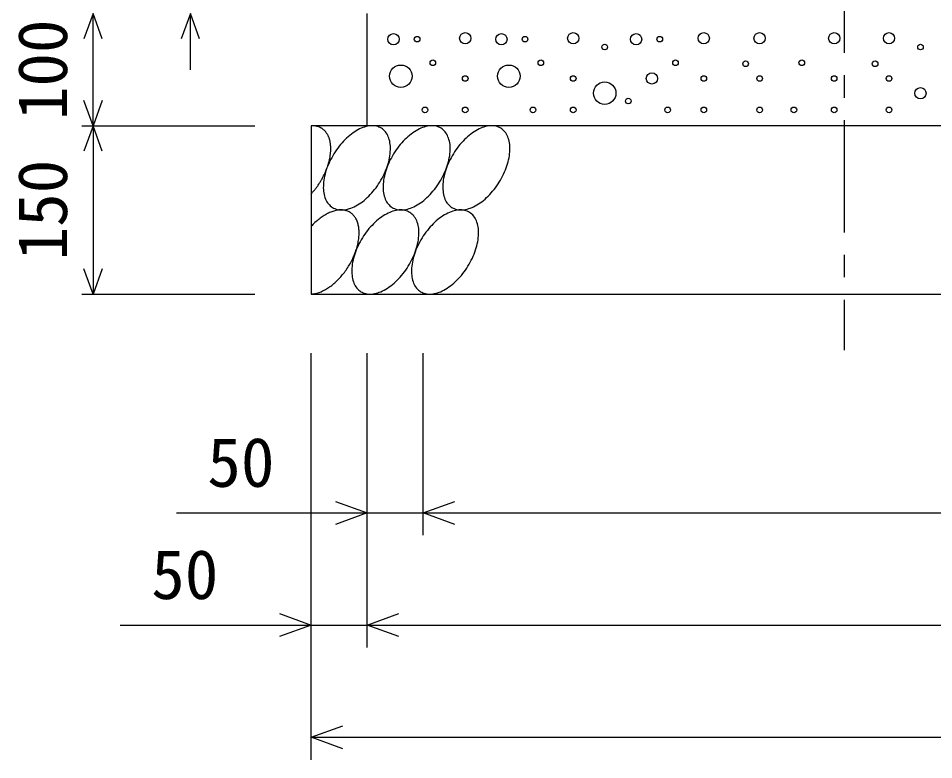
# Model space of a CAD drawing. Units: millimetres, scale not verified. Extents: x -16800 to 16800, y -5940 to 5940.
# Drawn here: x 11114 to 11930, y 2121 to 2781 of the extents above; entities that cross this region are included whole.
import ezdxf
from ezdxf.enums import TextEntityAlignment as Align

# ---------------------------------------------------------------- set-up
doc = ezdxf.new("R2010")
doc.units = ezdxf.units.MM
doc.header["$LTSCALE"] = 20
doc.linetypes.add('CHAIN1', pattern=[8, 5, -1, 1, -1])
for name, color, linetype, lineweight in [('0-0_DIM', 7, 'Continuous', 25), ('0-2_HATCH', 6, 'Continuous', 25), ('0-5_OUTLINE', 3, 'Continuous', 25)]:
    doc.layers.add(name, color=color, linetype=linetype, lineweight=lineweight)
doc.styles.add('ＭＳ ゴシック', font='')
doc.styles.get('ＭＳ ゴシック').set_extended_font_data('MS Gothic')

msp = doc.modelspace()

# ---------------------------------------------------------------- linework, layer by layer
at = {"layer": '0-0_DIM', "linetype": 'CHAIN1'}
msp.add_line((11850, 3810.65), (11850, 2485.65), dxfattribs=at)
at = {"layer": '0-0_DIM'}
for p, q in [((11180.8, 2685.65), (11180.8, 2785.65)), ((11267.46, 2735.65), (11267.46, 2785.65)), ((11170.8, 2685.65), (11325, 2685.65)), ((11180.8, 2685.65), (11180.8, 2535.65)), ((11170.8, 2535.65), (11325, 2535.65)), ((11375, 2120.63), (11375, 2482.98)), ((11425, 2220.63), (11425, 2482.98)), ((11475, 2320.63), (11475, 2482.98)), ((11255, 2340.63), (11475, 2340.63)), ((11475, 2340.63), (12625, 2340.63)), ((11205, 2240.63), (11425, 2240.63)), ((11425, 2240.63), (12675, 2240.63)), ((11375, 2140.63), (12725, 2140.63))]:
    msp.add_line(p, q, dxfattribs=at)
for points in [[(11189.01, 2763.1), (11180.8, 2785.65), (11172.59, 2763.1)], [(11275.67, 2763.1), (11267.46, 2785.65), (11259.26, 2763.1)], [(11189.01, 2708.2), (11180.8, 2685.65), (11172.59, 2708.2)], [(11189.01, 2663.1), (11180.8, 2685.65), (11172.59, 2663.1)], [(11189.01, 2558.2), (11180.8, 2535.65), (11172.59, 2558.2)], [(11396.81, 2350.89), (11425, 2340.63), (11396.81, 2330.37)], [(11503.19, 2330.37), (11475, 2340.63), (11503.19, 2350.89)], [(11346.81, 2250.89), (11375, 2240.63), (11346.81, 2230.37)], [(11453.19, 2230.37), (11425, 2240.63), (11453.19, 2250.89)], [(11403.19, 2130.37), (11375, 2140.63), (11403.19, 2150.89)]]:
    msp.add_lwpolyline(points, dxfattribs=at)
at = {"layer": '0-2_HATCH'}
for points in [[(11380.1, 2685.19), (11379.6, 2685.29), (11379.2, 2685.39), (11378.8, 2685.49), (11378.3, 2685.49), (11377.8, 2685.59), (11377.4, 2685.59), (11376.9, 2685.59), (11376.4, 2685.59), (11376, 2685.59), (11375.5, 2685.59), (11375, 2685.59)], [(11391.6, 2672.99), (11391.5, 2673.49), (11391.3, 2673.99), (11391.2, 2674.49), (11391, 2674.89), (11390.8, 2675.39), (11390.6, 2675.89), (11390.5, 2676.29), (11390.3, 2676.69), (11390, 2677.19), (11389.8, 2677.59), (11389.6, 2677.99), (11389.4, 2678.39), (11389.1, 2678.79), (11388.9, 2679.19), (11388.6, 2679.49), (11388.3, 2679.89), (11388.1, 2680.29), (11387.8, 2680.59), (11387.5, 2680.89), (11387.2, 2681.19), (11386.9, 2681.59), (11386.6, 2681.89), (11386.2, 2682.09), (11385.9, 2682.39), (11385.6, 2682.69), (11385.2, 2682.89), (11384.9, 2683.19), (11384.5, 2683.39), (11384.1, 2683.59), (11383.7, 2683.79), (11383.4, 2683.99), (11383, 2684.19), (11382.6, 2684.39), (11382.2, 2684.59), (11381.8, 2684.69), (11381.4, 2684.89), (11380.9, 2684.99), (11380.5, 2685.09), (11380.1, 2685.19)], [(11437.7, 2683.39), (11436.6, 2683.99), (11435.5, 2684.49), (11434.4, 2684.89), (11433.3, 2685.19), (11432, 2685.49), (11430.8, 2685.59), (11429.5, 2685.59), (11428.2, 2685.59), (11426.8, 2685.49), (11425.4, 2685.19), (11424, 2684.89), (11422.6, 2684.49), (11421.2, 2683.99), (11419.7, 2683.39), (11418.3, 2682.79), (11416.8, 2681.99), (11415.3, 2681.19), (11413.9, 2680.29), (11412.4, 2679.29), (11411, 2678.29), (11409.5, 2677.09), (11408.1, 2675.89), (11406.7, 2674.69), (11405.3, 2673.29), (11403.9, 2671.89), (11402.6, 2670.49), (11401.3, 2668.99), (11400, 2667.39), (11398.8, 2665.79), (11397.6, 2664.19), (11396.5, 2662.49), (11395.4, 2660.79), (11394.3, 2658.99), (11393.4, 2657.19), (11392.4, 2655.49), (11391.5, 2653.59), (11390.7, 2651.79), (11389.9, 2649.99), (11389.2, 2648.09)], [(11445.1, 2671.89), (11444.7, 2673.29), (11444.3, 2674.69), (11443.8, 2675.89), (11443.3, 2677.09), (11442.7, 2678.29), (11442, 2679.29), (11441.2, 2680.29), (11440.4, 2681.19), (11439.6, 2681.99), (11438.6, 2682.79), (11437.7, 2683.39)], [(11490.9, 2683.39), (11489.8, 2683.99), (11488.8, 2684.49), (11487.6, 2684.89), (11486.5, 2685.19), (11485.2, 2685.49), (11484, 2685.59), (11482.7, 2685.59), (11481.4, 2685.59), (11480, 2685.49), (11478.7, 2685.19), (11477.3, 2684.89), (11475.8, 2684.49), (11474.4, 2683.99), (11472.9, 2683.39), (11471.5, 2682.79), (11470, 2681.99), (11468.6, 2681.19), (11467.1, 2680.29), (11465.6, 2679.29), (11464.2, 2678.29), (11462.7, 2677.09), (11461.3, 2675.89), (11459.9, 2674.69), (11458.5, 2673.29), (11457.1, 2671.89), (11455.8, 2670.49), (11454.5, 2668.99), (11453.3, 2667.39), (11452, 2665.79), (11450.8, 2664.19), (11449.7, 2662.49), (11448.6, 2660.79), (11447.6, 2658.99), (11446.6, 2657.19), (11445.6, 2655.49), (11444.7, 2653.59), (11443.9, 2651.79), (11443.2, 2649.99), (11442.4, 2648.09)], [(11498.3, 2671.89), (11497.9, 2673.29), (11497.5, 2674.69), (11497, 2675.89), (11496.5, 2677.09), (11495.9, 2678.29), (11495.2, 2679.29), (11494.4, 2680.29), (11493.6, 2681.19), (11492.8, 2681.99), (11491.8, 2682.79), (11490.9, 2683.39)], [(11544.1, 2683.39), (11543, 2683.99), (11542, 2684.49), (11540.8, 2684.89), (11539.7, 2685.19), (11538.5, 2685.49), (11537.2, 2685.59), (11535.9, 2685.59), (11534.6, 2685.59), (11533.2, 2685.49), (11531.9, 2685.19), (11530.5, 2684.89), (11529, 2684.49), (11527.6, 2683.99), (11526.2, 2683.39), (11524.7, 2682.79), (11523.2, 2681.99), (11521.8, 2681.19), (11520.3, 2680.29), (11518.8, 2679.29), (11517.4, 2678.29), (11515.9, 2677.09), (11514.5, 2675.89), (11513.1, 2674.69), (11511.7, 2673.29), (11510.4, 2671.89), (11509, 2670.49), (11507.7, 2668.99), (11506.5, 2667.39), (11505.2, 2665.79), (11504, 2664.19), (11502.9, 2662.49), (11501.8, 2660.79), (11500.8, 2658.99), (11499.8, 2657.19), (11498.8, 2655.49), (11497.9, 2653.59), (11497.1, 2651.79), (11496.4, 2649.99), (11495.7, 2648.09)], [(11551.5, 2671.89), (11551.1, 2673.29), (11550.7, 2674.69), (11550.2, 2675.89), (11549.7, 2677.09), (11549.1, 2678.29), (11548.4, 2679.29), (11547.6, 2680.29), (11546.8, 2681.19), (11546, 2681.99), (11545.1, 2682.79), (11544.1, 2683.39)], [(11389.6, 2649.09), (11389.8, 2649.79), (11390, 2650.49), (11390.3, 2651.19), (11390.5, 2651.79), (11390.6, 2652.49), (11390.8, 2653.19), (11391, 2653.79), (11391.2, 2654.49), (11391.3, 2655.09), (11391.5, 2655.79), (11391.6, 2656.49), (11391.7, 2657.09), (11391.9, 2657.79), (11392, 2658.39), (11392.1, 2658.99), (11392.1, 2659.69), (11392.2, 2660.29), (11392.3, 2660.99), (11392.4, 2661.59), (11392.4, 2662.19), (11392.5, 2662.79), (11392.5, 2663.39), (11392.5, 2663.99), (11392.5, 2664.69), (11392.5, 2665.29), (11392.5, 2665.79), (11392.5, 2666.39), (11392.5, 2666.99), (11392.5, 2667.59), (11392.4, 2668.19), (11392.4, 2668.69), (11392.3, 2669.29), (11392.2, 2669.79), (11392.1, 2670.39), (11392.1, 2670.89), (11392, 2671.39), (11391.9, 2671.99), (11391.7, 2672.49), (11391.6, 2672.99)], [(11412, 2612.79), (11413.4, 2613.49), (11414.9, 2614.19), (11416.3, 2615.09), (11417.8, 2615.99), (11419.3, 2616.99), (11420.7, 2617.99), (11422.2, 2619.09), (11423.6, 2620.29), (11425, 2621.59), (11426.4, 2622.99), (11427.7, 2624.29), (11429.1, 2625.79), (11430.4, 2627.29), (11431.6, 2628.89), (11432.9, 2630.49), (11434.1, 2632.09), (11435.2, 2633.79), (11436.3, 2635.49), (11437.3, 2637.19), (11438.3, 2638.99), (11439.3, 2640.79), (11440.2, 2642.59), (11441, 2644.49), (11441.7, 2646.29), (11442.4, 2648.09), (11443.1, 2649.99), (11443.7, 2651.79), (11444.2, 2653.59), (11444.6, 2655.39), (11445, 2657.19), (11445.3, 2658.99), (11445.5, 2660.79), (11445.6, 2662.49), (11445.7, 2664.19), (11445.7, 2665.79), (11445.7, 2667.39), (11445.5, 2668.99), (11445.3, 2670.49), (11445.1, 2671.89)], [(11465.2, 2612.79), (11466.6, 2613.49), (11468.1, 2614.19), (11469.6, 2615.09), (11471, 2615.99), (11472.5, 2616.99), (11473.9, 2617.99), (11475.4, 2619.09), (11476.8, 2620.29), (11478.2, 2621.59), (11479.6, 2622.99), (11481, 2624.29), (11482.3, 2625.79), (11483.6, 2627.29), (11484.9, 2628.89), (11486.1, 2630.49), (11487.3, 2632.09), (11488.4, 2633.79), (11489.5, 2635.49), (11490.5, 2637.19), (11491.5, 2638.99), (11492.5, 2640.79), (11493.4, 2642.59), (11494.2, 2644.49), (11495, 2646.29), (11495.7, 2648.09), (11496.3, 2649.99), (11496.9, 2651.79), (11497.4, 2653.59), (11497.8, 2655.39), (11498.2, 2657.19), (11498.5, 2658.99), (11498.7, 2660.79), (11498.9, 2662.49), (11498.9, 2664.19), (11498.9, 2665.79), (11498.9, 2667.39), (11498.8, 2668.99), (11498.6, 2670.49), (11498.3, 2671.89)], [(11518.4, 2612.79), (11519.8, 2613.49), (11521.3, 2614.19), (11522.8, 2615.09), (11524.2, 2615.99), (11525.7, 2616.99), (11527.1, 2617.99), (11528.6, 2619.09), (11530, 2620.29), (11531.4, 2621.59), (11532.8, 2622.99), (11534.2, 2624.29), (11535.5, 2625.79), (11536.8, 2627.29), (11538.1, 2628.89), (11539.3, 2630.49), (11540.5, 2632.09), (11541.6, 2633.79), (11542.7, 2635.49), (11543.8, 2637.19), (11544.8, 2638.99), (11545.7, 2640.79), (11546.6, 2642.59), (11547.4, 2644.49), (11548.2, 2646.29), (11548.9, 2648.09), (11549.5, 2649.99), (11550.1, 2651.79), (11550.6, 2653.59), (11551, 2655.39), (11551.4, 2657.19), (11551.7, 2658.99), (11551.9, 2660.79), (11552.1, 2662.49), (11552.1, 2664.19), (11552.2, 2665.79), (11552.1, 2667.39), (11552, 2668.99), (11551.8, 2670.49), (11551.5, 2671.89)], [(11375, 2624.79), (11375.5, 2625.39), (11376, 2625.89), (11376.4, 2626.39), (11376.9, 2626.99), (11377.4, 2627.59), (11377.8, 2628.09), (11378.3, 2628.69), (11378.8, 2629.29), (11379.2, 2629.79), (11379.6, 2630.39), (11380.1, 2630.99), (11380.5, 2631.59), (11380.9, 2632.19), (11381.4, 2632.79), (11381.8, 2633.49), (11382.2, 2634.09), (11382.6, 2634.69), (11383, 2635.29), (11383.4, 2635.99), (11383.7, 2636.59), (11384.1, 2637.19), (11384.5, 2637.89), (11384.9, 2638.49), (11385.2, 2639.19), (11385.6, 2639.79), (11385.9, 2640.49), (11386.2, 2641.09), (11386.6, 2641.79), (11386.9, 2642.49), (11387.2, 2643.09), (11387.5, 2643.79), (11387.8, 2644.49), (11388.1, 2645.09), (11388.3, 2645.79), (11388.6, 2646.49), (11388.9, 2647.09), (11389.1, 2647.79), (11389.4, 2648.49), (11389.6, 2649.09)], [(11389.2, 2648.09), (11388.6, 2646.29), (11388, 2644.49), (11387.5, 2642.59), (11387.1, 2640.79), (11386.7, 2638.99), (11386.4, 2637.29), (11386.2, 2635.49), (11386, 2633.79), (11386, 2632.09), (11385.9, 2630.49), (11386, 2628.89), (11386.1, 2627.29), (11386.3, 2625.79), (11386.6, 2624.29), (11387, 2622.99), (11387.4, 2621.59), (11387.9, 2620.39), (11388.4, 2619.09), (11389, 2617.99), (11389.7, 2616.99), (11390.5, 2615.99), (11391.3, 2615.09), (11392.1, 2614.19), (11393.1, 2613.49), (11394, 2612.79), (11395.1, 2612.29), (11396.1, 2611.79), (11397.3, 2611.39), (11398.4, 2610.99), (11399.7, 2610.79), (11400.9, 2610.69), (11402.2, 2610.59), (11403.5, 2610.69), (11404.9, 2610.79), (11406.2, 2610.99), (11407.6, 2611.39), (11409.1, 2611.79), (11410.5, 2612.29), (11412, 2612.79)], [(11442.4, 2648.09), (11441.8, 2646.29), (11441.2, 2644.49), (11440.7, 2642.59), (11440.3, 2640.79), (11439.9, 2638.99), (11439.6, 2637.29), (11439.4, 2635.49), (11439.3, 2633.79), (11439.2, 2632.09), (11439.2, 2630.49), (11439.2, 2628.89), (11439.3, 2627.29), (11439.6, 2625.79), (11439.8, 2624.29), (11440.2, 2622.99), (11440.6, 2621.59), (11441.1, 2620.39), (11441.6, 2619.09), (11442.2, 2617.99), (11442.9, 2616.99), (11443.7, 2615.99), (11444.5, 2615.09), (11445.3, 2614.19), (11446.3, 2613.49), (11447.2, 2612.79), (11448.3, 2612.29), (11449.3, 2611.79), (11450.5, 2611.39), (11451.6, 2610.99), (11452.9, 2610.79), (11454.1, 2610.69), (11455.4, 2610.59), (11456.7, 2610.69), (11458.1, 2610.79), (11459.5, 2610.99), (11460.9, 2611.39), (11462.3, 2611.79), (11463.7, 2612.29), (11465.2, 2612.79)], [(11495.7, 2648.09), (11495, 2646.29), (11494.4, 2644.49), (11493.9, 2642.59), (11493.5, 2640.79), (11493.1, 2638.99), (11492.8, 2637.29), (11492.6, 2635.49), (11492.5, 2633.79), (11492.4, 2632.09), (11492.4, 2630.49), (11492.4, 2628.89), (11492.6, 2627.29), (11492.8, 2625.79), (11493, 2624.29), (11493.4, 2622.99), (11493.8, 2621.59), (11494.3, 2620.39), (11494.8, 2619.09), (11495.4, 2617.99), (11496.1, 2616.99), (11496.9, 2615.99), (11497.7, 2615.09), (11498.5, 2614.19), (11499.5, 2613.49), (11500.4, 2612.79), (11501.5, 2612.29), (11502.6, 2611.79), (11503.7, 2611.39), (11504.9, 2610.99), (11506.1, 2610.79), (11507.3, 2610.69), (11508.6, 2610.59), (11509.9, 2610.69), (11511.3, 2610.79), (11512.7, 2610.99), (11514.1, 2611.39), (11515.5, 2611.79), (11516.9, 2612.29), (11518.4, 2612.79)], [(11415, 2602.89), (11414.6, 2603.59), (11414.1, 2604.29), (11413.7, 2604.89), (11413.2, 2605.49), (11412.6, 2606.09), (11412.1, 2606.59), (11411.5, 2607.19), (11410.9, 2607.59), (11410.3, 2608.09), (11409.7, 2608.49), (11409, 2608.89), (11408.4, 2609.19), (11407.7, 2609.49), (11406.9, 2609.79), (11406.2, 2609.99), (11405.4, 2610.19), (11404.7, 2610.39), (11403.9, 2610.49), (11403.1, 2610.59), (11402.2, 2610.59), (11401.4, 2610.59), (11400.6, 2610.59), (11399.7, 2610.59), (11398.8, 2610.49), (11397.9, 2610.29), (11397, 2610.09), (11396.1, 2609.89), (11395.2, 2609.69), (11394.3, 2609.39), (11393.4, 2609.09), (11392.5, 2608.69), (11391.5, 2608.29), (11390.6, 2607.89), (11389.6, 2607.39), (11388.7, 2606.89), (11387.8, 2606.39), (11386.8, 2605.79), (11385.9, 2605.19), (11384.9, 2604.59)], [(11463, 2608.49), (11461.9, 2608.99), (11460.9, 2609.49), (11459.7, 2609.89), (11458.6, 2610.19), (11457.4, 2610.49), (11456.1, 2610.59), (11454.8, 2610.59), (11453.5, 2610.59), (11452.1, 2610.49), (11450.8, 2610.19), (11449.4, 2609.89), (11447.9, 2609.49), (11446.5, 2608.99), (11445.1, 2608.49), (11443.6, 2607.79), (11442.1, 2606.99), (11440.7, 2606.19), (11439.2, 2605.29), (11437.7, 2604.29), (11436.3, 2603.29), (11434.8, 2602.09), (11433.4, 2600.89), (11432, 2599.69), (11430.6, 2598.29), (11429.3, 2596.89), (11427.9, 2595.49), (11426.6, 2593.99), (11425.4, 2592.39), (11424.1, 2590.79), (11423, 2589.19), (11421.8, 2587.49), (11420.7, 2585.79), (11419.7, 2583.99), (11418.7, 2582.29), (11417.7, 2580.49), (11416.9, 2578.59), (11416, 2576.79), (11415.3, 2574.99), (11414.6, 2573.09)], [(11516.2, 2608.49), (11515.2, 2608.99), (11514.1, 2609.49), (11513, 2609.89), (11511.8, 2610.19), (11510.6, 2610.49), (11509.3, 2610.59), (11508, 2610.59), (11506.7, 2610.59), (11505.4, 2610.49), (11504, 2610.19), (11502.6, 2609.89), (11501.2, 2609.49), (11499.7, 2608.99), (11498.3, 2608.49), (11496.8, 2607.79), (11495.3, 2606.99), (11493.9, 2606.19), (11492.4, 2605.29), (11490.9, 2604.29), (11489.5, 2603.29), (11488, 2602.09), (11486.6, 2600.89), (11485.2, 2599.69), (11483.8, 2598.29), (11482.5, 2596.89), (11481.1, 2595.49), (11479.8, 2593.99), (11478.6, 2592.39), (11477.3, 2590.79), (11476.2, 2589.19), (11475, 2587.49), (11473.9, 2585.79), (11472.9, 2583.99), (11471.9, 2582.29), (11470.9, 2580.49), (11470.1, 2578.59), (11469.2, 2576.79), (11468.5, 2574.99), (11467.8, 2573.09)], [(11384.9, 2604.59), (11384, 2603.99), (11383.1, 2603.29), (11382.1, 2602.49), (11381.2, 2601.79), (11380.3, 2600.99), (11379.4, 2600.19), (11378.5, 2599.39), (11377.6, 2598.49), (11376.7, 2597.59), (11375.9, 2596.69), (11375, 2595.79)], [(11409, 2561.49), (11409.7, 2562.69), (11410.3, 2563.79), (11410.9, 2564.99), (11411.5, 2566.09), (11412.1, 2567.29), (11412.6, 2568.49), (11413.2, 2569.59), (11413.7, 2570.79), (11414.1, 2571.99), (11414.6, 2573.19), (11415, 2574.39), (11415.4, 2575.49), (11415.7, 2576.69), (11416.1, 2577.89), (11416.4, 2579.09), (11416.7, 2580.19), (11416.9, 2581.39), (11417.1, 2582.49), (11417.3, 2583.69), (11417.5, 2584.79), (11417.6, 2585.89), (11417.7, 2586.99), (11417.8, 2588.09), (11417.8, 2589.19), (11417.9, 2590.29), (11417.8, 2591.29), (11417.8, 2592.29), (11417.7, 2593.29), (11417.6, 2594.29), (11417.5, 2595.29), (11417.3, 2596.19), (11417.1, 2597.19), (11416.9, 2598.09), (11416.7, 2598.89), (11416.4, 2599.79), (11416.1, 2600.59), (11415.7, 2601.39), (11415.4, 2602.09), (11415, 2602.89)], [(11470.4, 2596.89), (11470, 2598.29), (11469.6, 2599.69), (11469.1, 2600.89), (11468.6, 2602.09), (11468, 2603.29), (11467.3, 2604.29), (11466.5, 2605.29), (11465.7, 2606.19), (11464.9, 2606.99), (11464, 2607.79), (11463, 2608.49)], [(11523.6, 2596.89), (11523.3, 2598.29), (11522.8, 2599.69), (11522.4, 2600.89), (11521.8, 2602.09), (11521.2, 2603.29), (11520.5, 2604.29), (11519.8, 2605.29), (11519, 2606.19), (11518.1, 2606.99), (11517.2, 2607.79), (11516.2, 2608.49)], [(11437.3, 2537.79), (11438.7, 2538.49), (11440.2, 2539.19), (11441.7, 2540.09), (11443.1, 2540.99), (11444.6, 2541.99), (11446, 2542.99), (11447.5, 2544.19), (11448.9, 2545.39), (11450.3, 2546.59), (11451.7, 2547.99), (11453.1, 2549.39), (11454.4, 2550.79), (11455.7, 2552.29), (11457, 2553.89), (11458.2, 2555.49), (11459.4, 2557.09), (11460.5, 2558.79), (11461.6, 2560.49), (11462.7, 2562.29), (11463.7, 2563.99), (11464.6, 2565.79), (11465.5, 2567.59), (11466.3, 2569.49), (11467.1, 2571.29), (11467.8, 2573.09), (11468.4, 2574.99), (11469, 2576.79), (11469.5, 2578.59), (11469.9, 2580.49), (11470.3, 2582.29), (11470.6, 2583.99), (11470.8, 2585.79), (11471, 2587.49), (11471.1, 2589.19), (11471.1, 2590.79), (11471, 2592.39), (11470.9, 2593.99), (11470.7, 2595.49), (11470.4, 2596.89)], [(11490.5, 2537.79), (11491.9, 2538.49), (11493.4, 2539.19), (11494.9, 2540.09), (11496.3, 2540.99), (11497.8, 2541.99), (11499.3, 2542.99), (11500.7, 2544.19), (11502.1, 2545.39), (11503.5, 2546.59), (11504.9, 2547.99), (11506.3, 2549.39), (11507.6, 2550.79), (11508.9, 2552.29), (11510.2, 2553.89), (11511.4, 2555.49), (11512.6, 2557.09), (11513.7, 2558.79), (11514.8, 2560.49), (11515.9, 2562.29), (11516.9, 2563.99), (11517.8, 2565.79), (11518.7, 2567.59), (11519.5, 2569.49), (11520.3, 2571.29), (11521, 2573.09), (11521.6, 2574.99), (11522.2, 2576.79), (11522.7, 2578.59), (11523.1, 2580.49), (11523.5, 2582.29), (11523.8, 2583.99), (11524, 2585.79), (11524.2, 2587.49), (11524.3, 2589.19), (11524.3, 2590.79), (11524.2, 2592.39), (11524.1, 2593.99), (11523.9, 2595.49), (11523.6, 2596.89)], [(11414.6, 2573.09), (11413.9, 2571.29), (11413.4, 2569.49), (11412.8, 2567.59), (11412.4, 2565.79), (11412, 2563.99), (11411.7, 2562.29), (11411.5, 2560.49), (11411.4, 2558.79), (11411.3, 2557.09), (11411.3, 2555.49), (11411.3, 2553.89), (11411.5, 2552.29), (11411.7, 2550.79), (11411.9, 2549.39), (11412.3, 2547.99), (11412.7, 2546.59), (11413.2, 2545.39), (11413.7, 2544.19), (11414.4, 2542.99), (11415, 2541.99), (11415.8, 2540.99), (11416.6, 2540.09), (11417.5, 2539.19), (11418.4, 2538.49), (11419.3, 2537.79), (11420.4, 2537.29), (11421.5, 2536.79), (11422.6, 2536.39), (11423.8, 2536.09), (11425, 2535.79), (11426.2, 2535.69), (11427.5, 2535.59), (11428.8, 2535.69), (11430.2, 2535.79), (11431.6, 2536.09), (11433, 2536.39), (11434.4, 2536.79), (11435.8, 2537.29), (11437.3, 2537.79)], [(11467.8, 2573.09), (11467.1, 2571.29), (11466.6, 2569.49), (11466.1, 2567.59), (11465.6, 2565.79), (11465.3, 2563.99), (11465, 2562.29), (11464.7, 2560.49), (11464.6, 2558.79), (11464.5, 2557.09), (11464.5, 2555.49), (11464.5, 2553.89), (11464.7, 2552.29), (11464.9, 2550.79), (11465.1, 2549.39), (11465.5, 2547.99), (11465.9, 2546.59), (11466.4, 2545.39), (11466.9, 2544.19), (11467.6, 2542.99), (11468.2, 2541.99), (11469, 2540.99), (11469.8, 2540.09), (11470.7, 2539.19), (11471.6, 2538.49), (11472.6, 2537.79), (11473.6, 2537.29), (11474.7, 2536.79), (11475.8, 2536.39), (11477, 2536.09), (11478.2, 2535.79), (11479.4, 2535.69), (11480.7, 2535.59), (11482, 2535.69), (11483.4, 2535.79), (11484.8, 2536.09), (11486.2, 2536.39), (11487.6, 2536.79), (11489, 2537.29), (11490.5, 2537.79)], [(11375, 2535.69), (11375.9, 2535.69), (11376.7, 2535.79), (11377.6, 2535.89), (11378.5, 2536.09), (11379.4, 2536.29), (11380.3, 2536.49), (11381.2, 2536.79), (11382.1, 2537.09), (11383.1, 2537.39), (11384, 2537.79), (11384.9, 2538.19), (11385.9, 2538.69), (11386.8, 2539.19), (11387.8, 2539.69), (11388.7, 2540.19), (11389.6, 2540.79), (11390.6, 2541.39), (11391.5, 2542.09), (11392.5, 2542.69), (11393.4, 2543.39), (11394.3, 2544.19), (11395.2, 2544.99), (11396.1, 2545.69), (11397, 2546.59), (11397.9, 2547.39), (11398.8, 2548.29), (11399.7, 2549.19), (11400.6, 2550.09), (11401.4, 2551.09), (11402.2, 2551.99), (11403.1, 2552.99), (11403.9, 2553.99), (11404.7, 2554.99), (11405.4, 2556.09), (11406.2, 2557.09), (11406.9, 2558.19), (11407.7, 2559.29), (11408.4, 2560.39), (11409, 2561.49)]]:
    msp.add_lwpolyline(points, dxfattribs=at)
for centre, radius in [((11448.45, 2762.83), 5), ((11469.48, 2762.83), 2.5), ((11512.37, 2763.7), 5), ((11544.66, 2762.83), 5), ((11565.69, 2762.83), 2.5), ((11608.58, 2763.7), 5), ((11664.66, 2762.83), 5), ((11685.69, 2762.83), 2.5), ((11724.94, 2763.7), 5), ((11774.64, 2763.7), 5), ((11841.11, 2763.7), 5), ((11889.97, 2763.7), 5), ((11636.62, 2755.82), 2.5), ((11918.01, 2755.82), 2.5), ((11483.49, 2741.82), 2.5), ((11579.71, 2741.82), 2.5), ((11699.71, 2741.82), 2.5), ((11762.22, 2740.91), 2.5), ((11812.23, 2741.82), 2.5), ((11877.55, 2740.91), 2.5), ((11454.98, 2729.81), 10), ((11551.2, 2729.81), 10), ((11678.68, 2727.81), 5), ((11512.37, 2727.81), 2.5), ((11608.58, 2727.81), 2.5), ((11636.62, 2714.68), 10), ((11724.94, 2727.81), 2.5), ((11774.64, 2727.81), 2.5), ((11841.11, 2727.81), 2.5), ((11889.97, 2727.81), 2.5), ((11918.01, 2714.68), 5), ((11657.65, 2707.67), 2.5), ((11476.48, 2699.8), 2.5), ((11512.37, 2699.8), 2.5), ((11572.7, 2699.8), 2.5), ((11608.58, 2699.8), 2.5), ((11692.7, 2699.8), 2.5), ((11724.94, 2699.8), 2.5), ((11774.64, 2699.8), 2.5), ((11805.22, 2699.8), 2.5), ((11841.11, 2699.8), 2.5), ((11889.97, 2699.8), 2.5)]:
    msp.add_circle(centre, radius, dxfattribs=at)
at = {"layer": '0-5_OUTLINE'}
for p, q in [((11425, 2685.65), (11425, 2785.65)), ((12725, 2685.65), (11375, 2685.65)), ((11375, 2685.65), (11375, 2535.65))]:
    msp.add_line(p, q, dxfattribs=at)
msp.add_lwpolyline([(11375, 2535.65), (12725, 2535.65), (12725, 2685.65)], dxfattribs=at)

# ---------------------------------------------------------------- texts
at = {"layer": '0-0_DIM', "style": 'ＭＳ ゴシック'}
for s, p in [('100', (11170.8, 2690.65)), ('150', (11170.8, 2565.65))]:
    msp.add_text(s, height=43.99, rotation=90, dxfattribs=at).set_placement(p, align=Align.BOTTOM_LEFT)
for p in [(11282.56, 2350.63), (11232.56, 2250.63)]:
    msp.add_text('50', height=43.99, dxfattribs=at).set_placement(p, align=Align.BOTTOM_LEFT)

doc.saveas('drawing.dxf')
